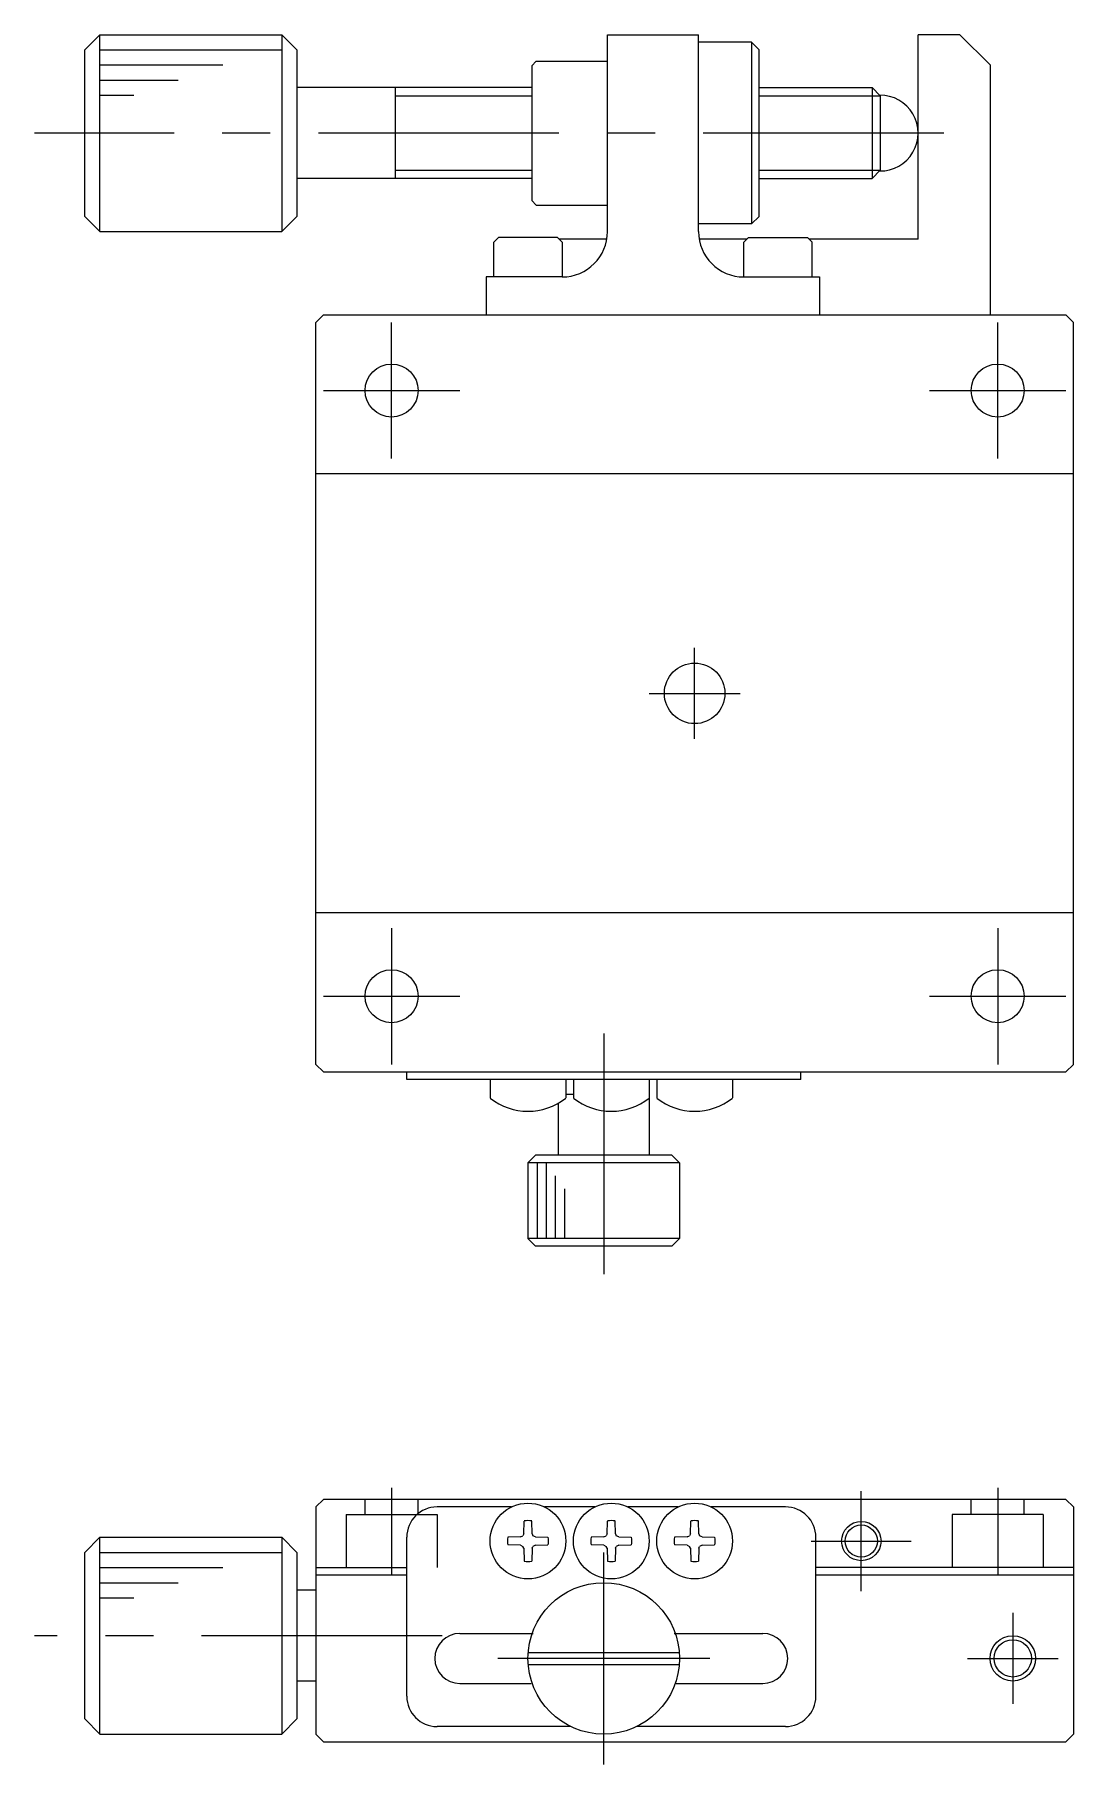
# Model space of a CAD drawing. Extents: x -1 to 203, y -8 to 251.
# Drawn here: x 65 to 133.6, y 136.5 to 250.7 of the extents above; entities that cross this region are included whole.
import ezdxf

# ---------------------------------------------------------------- set-up
doc = ezdxf.new("R2010")
doc.units = 0
doc.header["$LTSCALE"] = 0.5
doc.linetypes.add('CENTER', pattern=[50.8, 31.75, -6.35, 6.35, -6.35])
doc.linetypes.add('DASHED', pattern=[19.05, 12.7, -6.35])
for name, color, linetype in [('MSM_CENTER', 1, 'CENTER'), ('MSM_CONTINUOUS', 7, 'CONTINUOUS'), ('MSM_DASHED', 4, 'DASHED'), ('MSM_NARROW', 5, 'CONTINUOUS')]:
    doc.layers.add(name, color=color, linetype=linetype)

msp = doc.modelspace()

# ---------------------------------------------------------------- linework, layer by layer
at = {"layer": 'MSM_CENTER'}
for p, q in [((125.03, 244.19), (65.03, 244.19)), ((88.59, 222.69), (88.59, 231.69)), ((128.59, 222.69), (128.59, 231.69)), ((84.09, 227.19), (93.09, 227.19)), ((124.09, 227.19), (133.09, 227.19)), ((108.59, 204.19), (108.59, 210.19)), ((105.59, 207.19), (111.59, 207.19)), ((88.59, 191.69), (88.59, 182.69)), ((128.59, 191.69), (128.59, 182.69)), ((84.09, 187.19), (93.09, 187.19)), ((124.09, 187.19), (133.09, 187.19)), ((102.59, 184.72), (102.59, 166.83)), ((88.59, 154.72), (88.59, 148.98)), ((119.59, 147.91), (119.59, 154.51)), ((128.59, 154.72), (128.59, 148.98)), ((116.29, 151.21), (122.89, 151.21)), ((102.59, 136.46), (102.59, 150.46)), ((129.59, 146.46), (129.59, 140.46)), ((91.92, 144.96), (65.03, 144.96)), ((109.59, 143.46), (95.59, 143.46)), ((126.59, 143.46), (132.59, 143.46))]:
    msp.add_line(p, q, dxfattribs=at)
at = {"layer": 'MSM_CONTINUOUS'}
for p, q in [((68.34, 249.69), (69.34, 250.69)), ((69.34, 237.69), (69.34, 250.69)), ((69.34, 250.69), (81.34, 250.69)), ((81.34, 250.69), (81.34, 237.69)), ((82.34, 249.69), (81.34, 250.69)), ((102.84, 237.69), (102.84, 250.69)), ((102.84, 250.69), (108.84, 250.69)), ((108.84, 237.69), (108.84, 250.69)), ((112.34, 250.19), (108.84, 250.19)), ((112.34, 250.19), (112.34, 238.19)), ((112.84, 249.69), (112.34, 250.19)), ((123.34, 237.19), (123.34, 250.69)), ((126.09, 250.69), (123.34, 250.69)), ((126.09, 250.69), (128.09, 248.69)), ((68.34, 238.69), (68.34, 249.69)), ((82.34, 249.69), (82.34, 238.69)), ((112.84, 238.69), (112.84, 249.69)), ((97.84, 248.64), (98.14, 248.94)), ((97.84, 248.64), (97.84, 239.74)), ((98.14, 248.94), (102.84, 248.94)), ((128.09, 248.69), (128.09, 232.19)), ((97.84, 247.19), (82.34, 247.19)), ((88.84, 241.19), (88.84, 247.19)), ((112.84, 247.19), (120.3, 247.19)), ((120.3, 247.19), (120.3, 241.19)), ((120.84, 246.65), (120.3, 247.19)), ((120.84, 246.65), (120.84, 241.74)), ((97.84, 241.19), (82.34, 241.19)), ((112.84, 241.19), (120.3, 241.19)), ((120.3, 241.19), (120.84, 241.74)), ((97.84, 239.74), (98.14, 239.44)), ((98.14, 239.44), (102.84, 239.44)), ((68.34, 238.69), (69.34, 237.69)), ((69.34, 237.69), (81.34, 237.69)), ((82.34, 238.69), (81.34, 237.69)), ((112.34, 238.19), (108.84, 238.19)), ((112.84, 238.69), (112.34, 238.19)), ((95.34, 236.99), (95.64, 237.29)), ((95.34, 234.69), (95.34, 236.99)), ((99.54, 237.29), (95.64, 237.29)), ((99.84, 236.99), (99.54, 237.29)), ((102.8, 237.19), (99.64, 237.19)), ((99.84, 236.99), (99.84, 234.69)), ((112.04, 237.19), (108.88, 237.19)), ((112.14, 237.29), (111.84, 236.99)), ((111.84, 234.69), (111.84, 236.99)), ((112.14, 237.29), (116.04, 237.29)), ((116.34, 236.99), (116.04, 237.29)), ((123.34, 237.19), (116.14, 237.19)), ((116.34, 234.69), (116.34, 236.99)), ((99.84, 234.69), (94.84, 234.69)), ((94.84, 234.69), (94.84, 232.19)), ((111.84, 234.69), (116.84, 234.69)), ((116.84, 234.69), (116.84, 232.19)), ((83.59, 231.69), (84.09, 232.19)), ((84.09, 232.19), (133.09, 232.19)), ((133.09, 232.19), (133.59, 231.69)), ((83.59, 182.69), (83.59, 231.69)), ((133.59, 182.69), (133.59, 231.69)), ((133.59, 221.69), (83.59, 221.69)), ((133.59, 192.69), (83.59, 192.69)), ((83.59, 182.69), (84.09, 182.19)), ((84.09, 182.19), (133.09, 182.19)), ((89.59, 181.69), (89.59, 182.19)), ((115.59, 181.69), (89.59, 181.69)), ((95.09, 181.69), (95.09, 180.47)), ((100.09, 181.69), (100.09, 180.47)), ((100.59, 181.69), (100.59, 180.47)), ((105.59, 181.69), (105.59, 176.69)), ((105.59, 181.69), (105.59, 180.47)), ((106.09, 181.69), (106.09, 180.47)), ((111.09, 181.69), (111.09, 180.47)), ((115.59, 181.69), (115.59, 182.19)), ((133.59, 182.69), (133.09, 182.19)), ((100.59, 180.69), (100.09, 180.69)), ((99.59, 180.13), (99.59, 176.69)), ((98.09, 176.69), (97.59, 176.19)), ((107.59, 176.19), (97.59, 176.19)), ((97.59, 176.19), (97.59, 171.19)), ((107.09, 176.69), (98.09, 176.69)), ((107.59, 176.19), (107.09, 176.69)), ((107.59, 176.19), (107.59, 171.19)), ((107.59, 171.19), (97.59, 171.19)), ((97.59, 171.19), (98.09, 170.69)), ((107.09, 170.69), (98.09, 170.69)), ((107.09, 170.69), (107.59, 171.19)), ((83.59, 153.46), (84.09, 153.96)), ((83.59, 153.46), (83.59, 138.46)), ((133.09, 153.96), (84.09, 153.96)), ((96.5, 153.46), (91.59, 153.46)), ((102, 153.46), (98.68, 153.46)), ((107.5, 153.46), (104.18, 153.46)), ((114.59, 153.46), (109.68, 153.46)), ((133.09, 153.96), (133.59, 153.46)), ((133.59, 153.46), (133.59, 138.46)), ((97.31, 151.69), (97.33, 152.53)), ((97.86, 151.69), (97.85, 152.53)), ((102.81, 151.69), (102.83, 152.53)), ((103.36, 151.69), (103.35, 152.53)), ((108.31, 151.69), (108.33, 152.53)), ((108.86, 151.69), (108.85, 152.53)), ((68.34, 150.46), (69.34, 151.46)), ((69.34, 151.46), (81.34, 151.46)), ((69.34, 138.46), (69.34, 151.46)), ((81.34, 151.46), (81.34, 138.46)), ((82.34, 150.46), (81.34, 151.46)), ((89.59, 140.96), (89.59, 151.46)), ((97.09, 151.48), (96.26, 151.47)), ((97.09, 150.93), (96.26, 150.95)), ((97.09, 151.48), (97.25, 151.56)), ((97.09, 150.93), (97.25, 150.86)), ((97.31, 151.69), (97.25, 151.56)), ((97.31, 150.73), (97.25, 150.86)), ((97.86, 151.69), (97.92, 151.56)), ((97.86, 150.73), (97.92, 150.86)), ((98.09, 151.48), (97.92, 151.56)), ((98.09, 150.93), (97.92, 150.86)), ((98.09, 151.48), (98.91, 151.47)), ((98.09, 150.93), (98.91, 150.95)), ((102.59, 151.48), (101.76, 151.47)), ((102.59, 150.93), (101.76, 150.95)), ((102.59, 151.48), (102.75, 151.56)), ((102.59, 150.93), (102.75, 150.86)), ((102.81, 151.69), (102.75, 151.56)), ((102.81, 150.73), (102.75, 150.86)), ((103.36, 151.69), (103.42, 151.56)), ((103.36, 150.73), (103.42, 150.86)), ((103.59, 151.48), (103.42, 151.56)), ((103.59, 150.93), (103.42, 150.86)), ((103.59, 151.48), (104.41, 151.47)), ((103.59, 150.93), (104.41, 150.95)), ((108.09, 151.48), (107.26, 151.47)), ((108.09, 150.93), (107.26, 150.95)), ((108.09, 151.48), (108.25, 151.56)), ((108.09, 150.93), (108.25, 150.86)), ((108.31, 151.69), (108.25, 151.56)), ((108.31, 150.73), (108.25, 150.86)), ((108.86, 151.69), (108.92, 151.56)), ((108.86, 150.73), (108.92, 150.86)), ((109.09, 151.48), (108.92, 151.56)), ((109.09, 150.93), (108.92, 150.86)), ((109.09, 151.48), (109.91, 151.47)), ((109.09, 150.93), (109.91, 150.95)), ((116.59, 140.96), (116.59, 151.46)), ((68.34, 139.46), (68.34, 150.46)), ((82.34, 150.46), (82.34, 139.46)), ((97.31, 150.73), (97.33, 149.88)), ((97.86, 150.73), (97.85, 149.88)), ((102.81, 150.73), (102.83, 149.88)), ((103.36, 150.73), (103.35, 149.88)), ((108.31, 150.73), (108.33, 149.88)), ((108.86, 150.73), (108.85, 149.88)), ((83.59, 149.46), (89.59, 149.46)), ((89.59, 148.96), (83.59, 148.96)), ((133.59, 149.46), (116.59, 149.46)), ((133.59, 148.96), (116.59, 148.96)), ((83.59, 147.96), (82.34, 147.96)), ((93.09, 145.11), (97.94, 145.11)), ((107.23, 145.11), (113.09, 145.11)), ((97.6, 143.86), (107.57, 143.86)), ((97.6, 143.06), (107.57, 143.06)), ((83.59, 141.96), (82.34, 141.96)), ((93.09, 141.81), (97.8, 141.81)), ((107.37, 141.81), (113.09, 141.81)), ((68.34, 139.46), (69.34, 138.46)), ((82.34, 139.46), (81.34, 138.46)), ((69.34, 138.46), (81.34, 138.46)), ((84.09, 137.96), (83.59, 138.46)), ((100.41, 138.96), (91.59, 138.96)), ((114.59, 138.96), (104.77, 138.96)), ((133.09, 137.96), (133.59, 138.46)), ((84.09, 137.96), (133.09, 137.96))]:
    msp.add_line(p, q, dxfattribs=at)
for centre, radius in [((88.59, 227.19), 1.75), ((128.59, 227.19), 1.75), ((108.59, 207.19), 2), ((88.59, 187.19), 1.75), ((128.59, 187.19), 1.75), ((97.59, 151.21), 2.5), ((103.09, 151.21), 2.5), ((108.59, 151.21), 2.5), ((119.59, 151.21), 1.06), ((102.59, 143.46), 5), ((129.59, 143.46), 1.23)]:
    msp.add_circle(centre, radius, dxfattribs=at)
for centre, radius, start, end in [((120.84, 244.19), 2.5, 269.0567, 90.9433), ((99.84, 237.69), 3, 270, 0), ((111.84, 237.69), 3, 180, 270), ((97.59, 183.59), 4, 231.3178, 308.6822), ((103.09, 183.59), 4, 231.3178, 308.6822), ((108.59, 183.59), 4, 231.3178, 308.6822), ((91.59, 151.46), 2, 90, 180), ((114.59, 151.46), 2, 0, 90), ((97.59, 151.21), 1.35, 78.8959, 101.1041), ((103.09, 151.21), 1.35, 78.8959, 101.1041), ((108.59, 151.21), 1.35, 78.8959, 101.1041), ((97.59, 151.21), 1.35, 168.8959, 191.1041), ((97.59, 151.21), 1.35, 348.8959, 11.1041), ((103.09, 151.21), 1.35, 168.8959, 191.1041), ((103.09, 151.21), 1.35, 348.8959, 11.1041), ((108.59, 151.21), 1.35, 168.8959, 191.1041), ((108.59, 151.21), 1.35, 348.8959, 11.1041), ((97.59, 151.21), 1.35, 258.8959, 281.1041), ((103.09, 151.21), 1.35, 258.8959, 281.1041), ((108.59, 151.21), 1.35, 258.8959, 281.1041), ((93.09, 143.46), 1.65, 90, 270), ((113.09, 143.46), 1.65, 270, 90), ((91.59, 140.96), 2, 180, 270), ((114.59, 140.96), 2, 270, 0)]:
    msp.add_arc(centre, radius, start, end, dxfattribs=at)
at = {"layer": 'MSM_DASHED'}
for p, q in [((86.84, 152.96), (86.84, 153.96)), ((90.34, 152.96), (90.34, 153.96)), ((126.84, 152.96), (126.84, 153.96)), ((130.34, 152.96), (130.34, 153.96)), ((85.59, 152.96), (91.59, 152.96)), ((85.59, 152.96), (85.59, 149.46)), ((91.59, 152.96), (91.59, 149.46)), ((131.59, 152.96), (125.59, 152.96)), ((125.59, 152.96), (125.59, 149.46)), ((131.59, 152.96), (131.59, 149.46))]:
    msp.add_line(p, q, dxfattribs=at)
at = {"layer": 'MSM_NARROW'}
for p, q in [((69.34, 249.69), (81.34, 249.69)), ((69.34, 248.69), (77.45, 248.69)), ((69.34, 247.69), (74.51, 247.69)), ((69.34, 246.69), (71.57, 246.69)), ((88.84, 246.65), (97.84, 246.65)), ((112.84, 246.65), (120.84, 246.65)), ((88.84, 241.74), (97.84, 241.74)), ((112.84, 241.74), (120.84, 241.74)), ((98.19, 176.19), (98.19, 171.19)), ((98.79, 176.19), (98.79, 171.19)), ((99.39, 175.33), (99.39, 171.19)), ((99.99, 174.46), (99.99, 171.19)), ((69.34, 150.46), (81.34, 150.46)), ((69.34, 149.46), (77.45, 149.46)), ((69.34, 148.46), (74.51, 148.46)), ((69.34, 147.46), (71.57, 147.46))]:
    msp.add_line(p, q, dxfattribs=at)
for centre, radius in [((119.59, 151.21), 1.3), ((129.59, 143.46), 1.5)]:
    msp.add_circle(centre, radius, dxfattribs=at)

doc.saveas('drawing.dxf')
